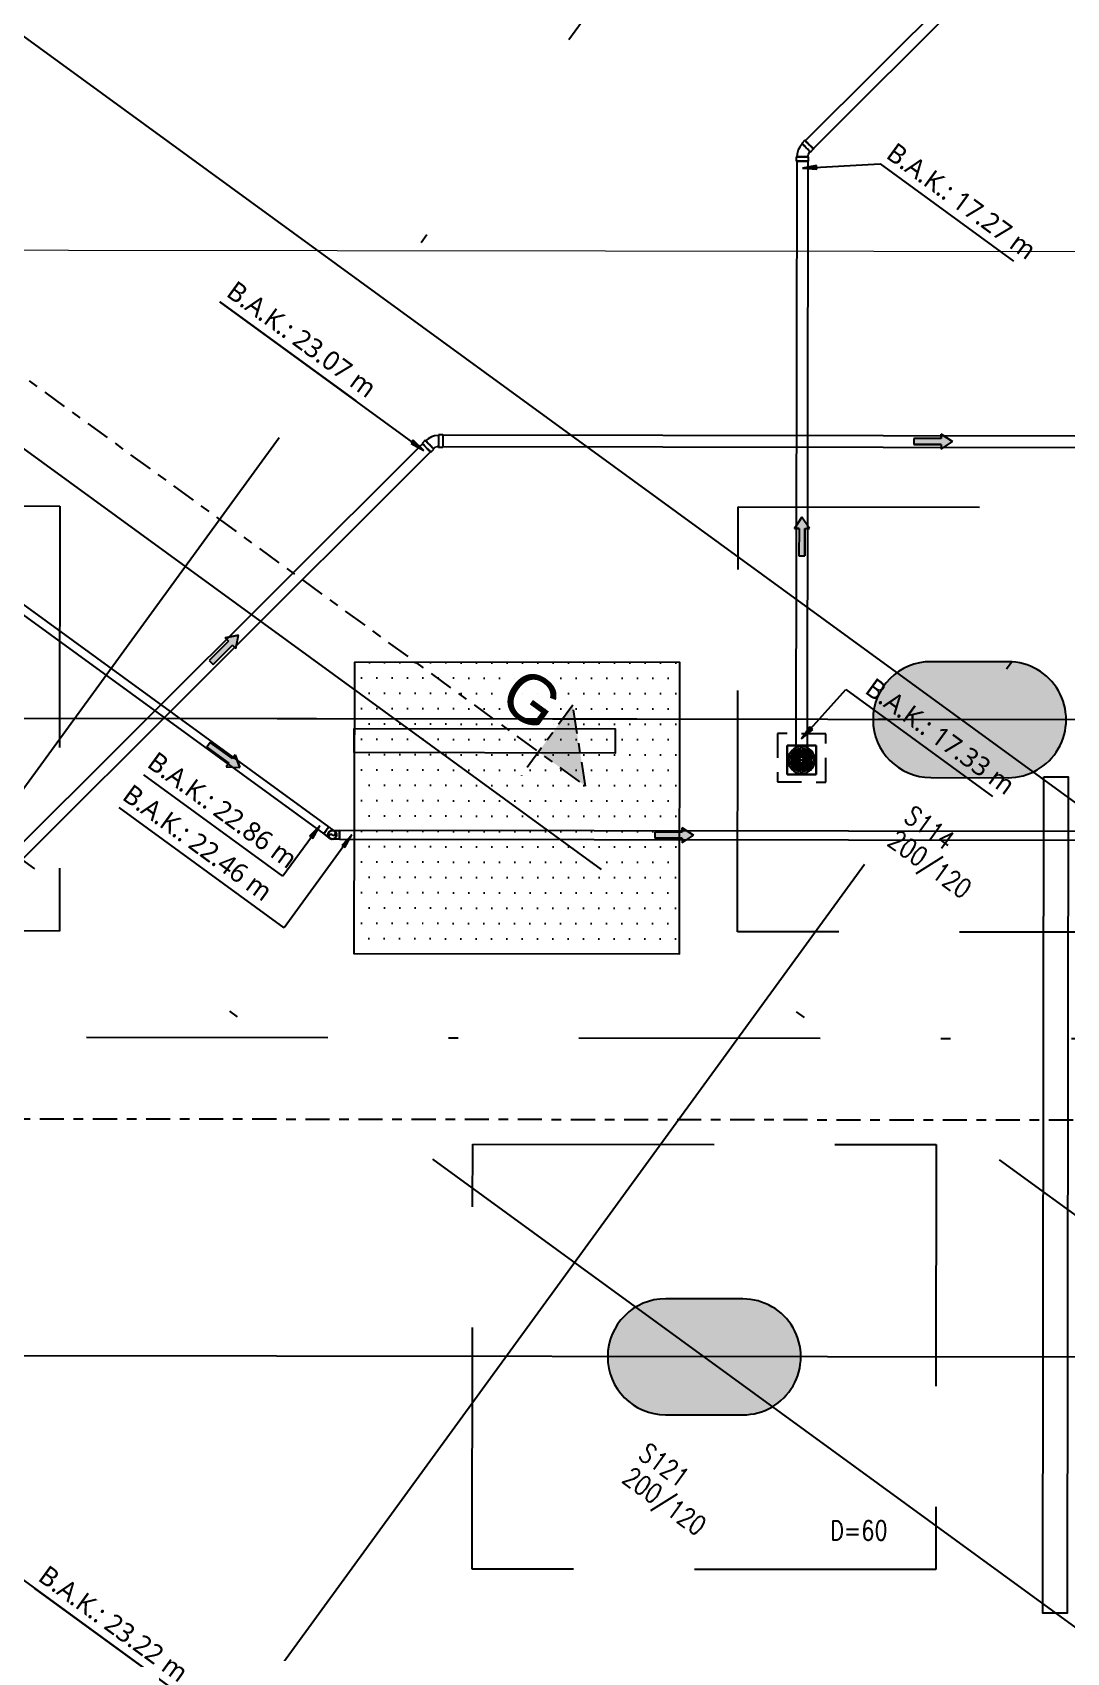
# Model space of a CAD drawing. Header units: millimetres. Extents: x 400382 to 401500, y 4543975 to 4544133.
# Drawn here: x 400798.04 to 400808.75, y 4544073.12 to 4544089.9 of the extents above; entities that cross this region are included whole.
import ezdxf

# ---------------------------------------------------------------- set-up
doc = ezdxf.new("R2010")
doc.units = ezdxf.units.MM
for name, pattern in [('AKS', [3, 2.5, -0.25, 0, -0.25]), ('CENTER', [2, 1.25, -0.25, 0.25, -0.25]), ('CIZGI', [0.4, 0.25, -0.15]), ('DASHDOT2', [0.5, 0.25, -0.125, 0, -0.125]), ('HIDDEN', [0.375, 0.25, -0.125])]:
    doc.linetypes.add(name, pattern=pattern)
doc.layers.add('A-DETL', color=90, linetype='Continuous', lineweight=15)
for name, color, linetype in [('aks prota', 2, 'AKS'), ('kesit tarama prota', 252, 'Continuous'), ('kolon prota', 1, 'Continuous'), ('kolon tarama prota', 252, 'Continuous'), ('lkolon prota', 4, 'Continuous'), ('merdiven prota', 2, 'Continuous'), ('PRT-AL-TUNEL_EKSENI', 14, 'DASHDOT2'), ('PRT-MI-a_fit_drainage', 10, 'Continuous'), ('skesit prota', 7, 'Continuous'), ('st-s_level (kot)', 6, 'Continuous'), ('TARAMA', 8, 'Continuous'), ('temel prota', 6, 'Continuous'), ('tkesit prota', 7, 'Continuous'), ('tkolon prota', 6, 'Continuous')]:
    doc.layers.add(name, color=color, linetype=linetype)
doc.styles.add('Arial', font='Arial.ttf')
doc.styles.add('OLCU', font='romanstw.shx')
doc.styles.add('Segoe UI Light_1', font='', dxfattribs={"height": 200})
doc.styles.add('tkolon', font='romanstw.shx')
doc.styles.get('Segoe UI Light_1').set_extended_font_data('Segoe UI Light')

# ---------------------------------------------------------------- blocks, each defined once
blk = doc.blocks.new('Flow Direction - Flow Direction _25mm_-1035271-_17_70 m  ARA KAT')
at = {"layer": 'TARAMA'}
blk.add_hatch(color=256, dxfattribs=at).paths.add_polyline_path([(0, 0), (-117, -78), (-117, -30), (-400, -30), (-400, 30), (-117, 30), (-117, 78)], flags=0)
for p, q in [((-117, 30), (-400, 30)), ((-400, 30), (-400, -30)), ((-117, 30), (-400, 30)), ((-400, 30), (-400, -30)), ((0, 0), (-117, 78)), ((-117, 78), (-117, 30)), ((-117, 78), (0, 0)), ((-117, 30), (-117, 78)), ((-117, -78), (0, 0)), ((-117, -78), (0, 0)), ((-400, -30), (-117, -30)), ((-117, -30), (-400, -30)), ((-117, -30), (-117, -78)), ((-117, -30), (-117, -78))]:
    blk.add_line(p, q, dxfattribs=at)
blk = doc.blocks.new('17.60 mekanik')
at = {"layer": 'kolon tarama prota'}
for points in [[(139651.5, 63232), (139666.6, 63230.9), (139666.3, 63234.8)], [(139259.9, 62939.4), (139248.9, 62949.8), (139246.6, 62946.6)], [(139651.5, 62641.1), (139662.9, 62651), (139660, 62653.6)], [(139152.5, 62550.7), (139142.1, 62539.8), (139145.3, 62537.4)], [(139185.9, 62541.3), (139175.4, 62530.3), (139178.6, 62528)]]:
    blk.add_hatch(color=256, dxfattribs=at).paths.add_polyline_path(points, flags=0)
for p, q in [((136992.2, 64114.8), (139156.7, 62542.2)), ((139161.9, 62549.4), (136997.4, 64122)), ((139840.4, 63446.6), (139654.4, 63260.5)), ((139662.7, 63252.2), (139848.8, 63438.3)), ((139654, 63260.9), (139650.9, 63257.7)), ((139645.1, 63243.7), (139645.1, 63239.3)), ((139645.6, 63239.3), (139645.6, 62633.6)), ((139651.5, 63232), (139732.1, 63236.5)), ((139657.4, 62633.6), (139657.4, 63239.3)), ((139657.8, 63239.3), (139657.8, 63243.7)), ((139659.9, 63248.7), (139663.1, 63251.9)), ((139732.1, 63236.5), (139870.3, 63136.1)), ((139666.3, 63234.8), (139651.5, 63232)), ((139651.5, 63232), (139666.6, 63230.9)), ((139666.6, 63230.9), (139666.3, 63234.8)), ((139048.5, 63092.9), (139189.3, 62990.7)), ((139259.9, 62939.4), (139048.5, 63092.9)), ((140530.6, 62955.1), (139279.7, 62955.1)), ((139258.4, 62946.3), (138810.4, 62498.3)), ((138818.8, 62490), (139266.8, 62938)), ((139248.9, 62949.8), (139246.6, 62946.6)), ((139246.6, 62946.6), (139259.9, 62939.4)), ((139259.9, 62939.4), (139248.9, 62949.8)), ((139279.7, 62943.3), (140530.6, 62943.3)), ((139651.5, 62641.1), (139697.3, 62692.3)), ((139697.3, 62692.3), (139849.2, 62581.9)), ((139660, 62653.6), (139651.5, 62641.1)), ((139651.5, 62641.1), (139662.9, 62651)), ((139662.9, 62651), (139660, 62653.6)), ((139666.5, 62634.3), (139636.5, 62634.3)), ((139636.5, 62634.3), (139636.5, 62604.3)), ((139636.5, 62604.3), (139636.5, 62634.3)), ((139636.5, 62634.3), (139666.5, 62634.3)), ((139636.5, 62634.3), (139636.5, 62634.3)), ((139645.1, 62633.6), (139645.1, 62629.1)), ((139651, 62633.3), (139651, 62631.3)), ((139651, 62631.3), (139651, 62633.3)), ((139651, 62633.3), (139651, 62633.3)), ((139652, 62631.3), (139652, 62633.3)), ((139652, 62633.3), (139652, 62631.3)), ((139652, 62633.3), (139652, 62633.3)), ((139657.8, 62629.1), (139657.8, 62633.6)), ((139666.5, 62604.3), (139666.5, 62634.3)), ((139666.5, 62634.3), (139666.5, 62604.3)), ((139666.5, 62634.3), (139666.5, 62634.3)), ((139639.5, 62619.8), (139637.5, 62619.8)), ((139637.5, 62619.8), (139639.5, 62619.8)), ((139637.5, 62619.8), (139637.5, 62619.8)), ((139637.5, 62618.8), (139639.5, 62618.8)), ((139639.5, 62618.8), (139637.5, 62618.8)), ((139637.5, 62618.8), (139637.5, 62618.8)), ((139639.5, 62619.8), (139639.5, 62619.8)), ((139639.5, 62618.8), (139639.5, 62618.8)), ((139644, 62619.8), (139642, 62619.8)), ((139642, 62619.8), (139644, 62619.8)), ((139642, 62619.8), (139642, 62619.8)), ((139642, 62618.8), (139644, 62618.8)), ((139644, 62618.8), (139642, 62618.8)), ((139642, 62618.8), (139642, 62618.8)), ((139644, 62619.8), (139644, 62619.8)), ((139644, 62618.8), (139644, 62618.8)), ((139648.5, 62619.8), (139646.5, 62619.8)), ((139646.5, 62619.8), (139648.5, 62619.8)), ((139646.5, 62619.8), (139646.5, 62619.8)), ((139646.5, 62618.8), (139648.5, 62618.8)), ((139648.5, 62618.8), (139646.5, 62618.8)), ((139646.5, 62618.8), (139646.5, 62618.8)), ((139648.5, 62619.8), (139648.5, 62619.8)), ((139648.5, 62618.8), (139648.5, 62618.8)), ((139651, 62631.3), (139651, 62631.3)), ((139651, 62628.8), (139651, 62626.8)), ((139651, 62626.8), (139651, 62628.8)), ((139651, 62628.8), (139651, 62628.8)), ((139651, 62626.8), (139651, 62626.8)), ((139651, 62624.3), (139651, 62622.3)), ((139651, 62622.3), (139651, 62624.3)), ((139651, 62624.3), (139651, 62624.3)), ((139651, 62622.3), (139651, 62622.3)), ((139651, 62616.3), (139651, 62614.3)), ((139651, 62614.3), (139651, 62616.3)), ((139651, 62616.3), (139651, 62616.3)), ((139652, 62631.3), (139652, 62631.3)), ((139652, 62626.8), (139652, 62628.8)), ((139652, 62628.8), (139652, 62626.8)), ((139652, 62628.8), (139652, 62628.8)), ((139652, 62626.8), (139652, 62626.8)), ((139652, 62622.3), (139652, 62624.3)), ((139652, 62624.3), (139652, 62622.3)), ((139652, 62624.3), (139652, 62624.3)), ((139652, 62622.3), (139652, 62622.3)), ((139652, 62614.3), (139652, 62616.3)), ((139652, 62616.3), (139652, 62614.3)), ((139652, 62616.3), (139652, 62616.3)), ((139656.4, 62619.8), (139654.4, 62619.8)), ((139654.4, 62619.8), (139656.4, 62619.8)), ((139654.4, 62619.8), (139654.4, 62619.8)), ((139654.4, 62618.8), (139656.4, 62618.8)), ((139656.4, 62618.8), (139654.4, 62618.8)), ((139654.4, 62618.8), (139654.4, 62618.8)), ((139656.4, 62619.8), (139656.4, 62619.8)), ((139656.4, 62618.8), (139656.4, 62618.8)), ((139661, 62619.8), (139659, 62619.8)), ((139659, 62619.8), (139661, 62619.8)), ((139659, 62619.8), (139659, 62619.8)), ((139659, 62618.8), (139661, 62618.8)), ((139661, 62618.8), (139659, 62618.8)), ((139659, 62618.8), (139659, 62618.8)), ((139661, 62619.8), (139661, 62619.8)), ((139661, 62618.8), (139661, 62618.8)), ((139665.5, 62619.8), (139663.5, 62619.8)), ((139663.5, 62619.8), (139665.5, 62619.8)), ((139663.5, 62619.8), (139663.5, 62619.8)), ((139663.5, 62618.8), (139665.5, 62618.8)), ((139665.5, 62618.8), (139663.5, 62618.8)), ((139663.5, 62618.8), (139663.5, 62618.8)), ((139665.5, 62619.8), (139665.5, 62619.8)), ((139665.5, 62618.8), (139665.5, 62618.8)), ((139114.5, 62498.4), (138970.4, 62603.1)), ((139636.5, 62604.3), (139666.5, 62604.3)), ((139666.5, 62604.3), (139636.5, 62604.3)), ((139636.5, 62604.3), (139636.5, 62604.3)), ((139651, 62614.3), (139651, 62614.3)), ((139651, 62611.8), (139651, 62609.8)), ((139651, 62609.8), (139651, 62611.8)), ((139651, 62611.8), (139651, 62611.8)), ((139651, 62609.8), (139651, 62609.8)), ((139651, 62607.3), (139651, 62605.3)), ((139651, 62605.3), (139651, 62607.3)), ((139651, 62607.3), (139651, 62607.3)), ((139651, 62605.3), (139651, 62605.3)), ((139652, 62614.3), (139652, 62614.3)), ((139652, 62609.8), (139652, 62611.8)), ((139652, 62611.8), (139652, 62609.8)), ((139652, 62611.8), (139652, 62611.8)), ((139652, 62609.8), (139652, 62609.8)), ((139652, 62605.3), (139652, 62607.3)), ((139652, 62607.3), (139652, 62605.3)), ((139652, 62607.3), (139652, 62607.3)), ((139652, 62605.3), (139652, 62605.3)), ((139666.5, 62604.3), (139666.5, 62604.3)), ((139115.9, 62444.9), (138944.9, 62569.1)), ((139152.5, 62550.7), (139114.5, 62498.4)), ((139152.5, 62550.7), (139142.1, 62539.8)), ((139145.3, 62537.4), (139152.5, 62550.7)), ((139185.9, 62541.3), (139115.9, 62444.9)), ((139142.1, 62539.8), (139145.3, 62537.4)), ((140492.6, 62545.7), (139173.1, 62545.7)), ((139173.1, 62541.3), (139173.1, 62545.7)), ((139173.1, 62545.7), (139173.1, 62541.3)), ((139173.1, 62536.8), (139173.1, 62541.3)), ((139173.1, 62541.3), (139173.1, 62536.8)), ((139173.1, 62536.8), (140492.6, 62536.8)), ((139185.9, 62541.3), (139175.4, 62530.3)), ((139178.6, 62528), (139185.9, 62541.3)), ((139175.4, 62530.3), (139178.6, 62528)), ((138807.5, 61797.7), (138999.7, 61658)), ((138999.7, 61658), (138858.6, 61760.5))]:
    blk.add_line(p, q, dxfattribs=at)
at = {"layer": 'kolon tarama prota', "extrusion": (-1.86502e-15, 3.89054e-07, 1)}
for p, q in [((139279.7, 62955.6, 0), (139275.2, 62955.6, 0)), ((139261.2, 62949.8, 0), (139258.1, 62946.6, 0)), ((139267.1, 62937.6, 0), (139270.3, 62940.8, 0)), ((139275.2, 62942.8, 0), (139279.7, 62942.8, 0))]:
    blk.add_line(p, q, dxfattribs=at)
at = {"layer": 'kolon tarama prota', "extrusion": (0, 0, -1)}
for p, q in [((139159.3, 62545.8), (139159.3, 62545.8)), ((139159.3, 62545.8), (139159.3, 62545.8)), ((139173.1, 62541.3), (139173.1, 62541.3)), ((139173.1, 62541.3), (139173.1, 62541.3))]:
    blk.add_line(p, q, dxfattribs=at)
at = {"layer": 'kolon tarama prota', "flags": 128}
for points in [[(139651.4, 63257.3), (139648.7, 63253.9), (139647.2, 63251.1)], [(139647.2, 63251.1), (139646, 63247), (139645.8, 63243.7)], [(139657.2, 63243.7), (139657.7, 63246.4), (139657.8, 63246.7)], [(139657.8, 63246.7), (139659.2, 63249), (139659.4, 63249.2)], [(139645.8, 62619.3), (139645.8, 62619.8), (139645.8, 62621.1), (139645.8, 62623.3), (139645.8, 62626), (139645.8, 62629), (139645.8, 62629.1)], [(139645.8, 62619.3), (139646.2, 62621.6), (139647.6, 62623.5), (139649.5, 62624.7), (139651.5, 62625)], [(139651.5, 62613.6), (139649.2, 62614), (139647.3, 62615.4), (139646.1, 62617.4), (139645.8, 62619.3)], [(139651.5, 62625), (139653.7, 62624.5), (139655.6, 62623.2), (139656.8, 62621.2), (139657.2, 62619.3)], [(139657.2, 62619.3), (139656.7, 62617), (139655.4, 62615.1), (139653.4, 62613.9), (139651.5, 62613.6)], [(139657.2, 62629.1), (139657.2, 62626.1), (139657.2, 62623.4), (139657.2, 62621.2), (139657.2, 62619.8), (139657.2, 62619.3), (139657.2, 62619.3)]]:
    blk.add_lwpolyline(points, dxfattribs=at)
at = {"layer": 'kolon tarama prota', "extrusion": (-1.86502e-15, 3.89054e-07, 1), "elevation": 0, "flags": 128}
for points in [[(139267.9, 62953.5), (139264.2, 62951.4), (139261.7, 62949.3)], [(139275.2, 62954.9), (139271, 62954.4), (139267.9, 62953.5)], [(139269.8, 62941.2), (139272, 62942.8), (139272.3, 62942.9)], [(139272.3, 62942.9), (139274.9, 62943.5), (139275.2, 62943.5)]]:
    blk.add_lwpolyline(points, dxfattribs=at)
at = {"layer": 'kolon tarama prota', "extrusion": (0, 0, -1), "flags": 128}
for points in [[(-139168.1, 62544.9), (-139167.7, 62545.2), (-139166.6, 62546), (-139164.9, 62547.2), (-139162.9, 62548.7), (-139161.9, 62549.4)], [(-139156.7, 62542.2), (-139158.8, 62540.6), (-139160.7, 62539.3), (-139162.1, 62538.3), (-139162.8, 62537.8), (-139162.8, 62537.7)], [(-139161.9, 62543.9), (-139161.1, 62542), (-139161.2, 62540), (-139162.2, 62538.2), (-139162.8, 62537.7)], [(-139168.1, 62544.9), (-139166.2, 62545.7), (-139164.2, 62545.5), (-139162.4, 62544.5), (-139161.9, 62543.9)], [(-139162.8, 62537.7), (-139164.7, 62536.9), (-139166.8, 62537), (-139168.5, 62538.1), (-139169.1, 62538.7)], [(-139165.5, 62545.7), (-139165.9, 62545.7), (-139167.3, 62545.7), (-139169.4, 62545.7), (-139171.9, 62545.7), (-139173.1, 62545.7)], [(-139173.1, 62536.8), (-139170.4, 62536.8), (-139168.1, 62536.8), (-139166.4, 62536.8), (-139165.6, 62536.8), (-139165.5, 62536.8)], [(-139169.1, 62538.7), (-139169.8, 62540.6), (-139169.7, 62542.6), (-139168.7, 62544.4), (-139168.1, 62544.9)]]:
    blk.add_lwpolyline(points, dxfattribs=at)
at = {"layer": 'kolon tarama prota'}
for centre, radius, start, end in [((139651.5, 62619.3), 14, 92.0467, 177.9533), ((139651.5, 62619.3), 14, 92.0467, 177.9533), ((139651.5, 62619.3), 14, 2.0467, 87.9533), ((139651.5, 62619.3), 14, 2.0467, 87.9533), ((139651.5, 62619.3), 14, 182.0467, 267.9533), ((139651.5, 62619.3), 14, 182.0467, 267.9533), ((139651.5, 62619.3), 12, 92.388, 177.612), ((139651.5, 62619.3), 12, 92.388, 177.612), ((139651.5, 62619.3), 12, 182.388, 267.612), ((139651.5, 62619.3), 12, 182.388, 267.612), ((139651.5, 62619.3), 10, 90, 270), ((139651.5, 62619.3), 10, 90, 270), ((139651.5, 62619.3), 9.5, 93.017, 176.983), ((139651.5, 62619.3), 9.5, 93.017, 176.983), ((139651.5, 62619.3), 9.5, 183.017, 266.983), ((139651.5, 62619.3), 9.5, 183.017, 266.983), ((139651.5, 62619.3), 9, 90, 270), ((139651.5, 62619.3), 9, 90, 270), ((139651.5, 62619.3), 7.5, 93.8226, 176.1774), ((139651.5, 62619.3), 7.5, 93.8226, 176.1774), ((139651.5, 62619.3), 7.5, 183.8226, 266.1774), ((139651.5, 62619.3), 7.5, 183.8226, 266.1774), ((139651.5, 62619.3), 6.38, 90, 270), ((139651.5, 62619.3), 6.38, 90, 270), ((139651.5, 62619.3), 5.9, 144, 324), ((139651.5, 62619.3), 5.72, 90, 270), ((139651.5, 62619.3), 5, 95.7392, 174.2608), ((139651.5, 62619.3), 5, 95.7392, 174.2608), ((139651.5, 62619.3), 5, 90, 270), ((139651.5, 62619.3), 5, 90, 270), ((139651.5, 62619.3), 5, 185.7392, 264.2608), ((139651.5, 62619.3), 5, 185.7392, 264.2608), ((139651.5, 62619.3), 5.9, 324, 144), ((139649.7, 62616.9), 2.95, 54, 234), ((139651.5, 62619.3), 3, 99.5941, 170.4059), ((139651.5, 62619.3), 3, 99.5941, 170.4059), ((139651.5, 62619.3), 3, 189.5941, 260.4059), ((139651.5, 62619.3), 3, 189.5941, 260.4059), ((139651.5, 62619.3), 10, 270, 90), ((139651.5, 62619.3), 10, 270, 90), ((139651.5, 62619.3), 9, 270, 90), ((139651.5, 62619.3), 9, 270, 90), ((139651.5, 62619.3), 6.38, 270, 90), ((139651.5, 62619.3), 6.38, 270, 90), ((139651.5, 62619.3), 5.71, 270, 90), ((139651.5, 62619.3), 5, 270, 90), ((139651.5, 62619.3), 5, 270, 90), ((139653.2, 62621.7), 2.95, 234, 54), ((139651.5, 62619.3), 12, 2.388, 87.612), ((139651.5, 62619.3), 12, 2.388, 87.612), ((139651.5, 62619.3), 9.5, 3.017, 86.983), ((139651.5, 62619.3), 9.5, 3.017, 86.983), ((139651.5, 62619.3), 7.5, 3.8226, 86.1774), ((139651.5, 62619.3), 7.5, 3.8226, 86.1774), ((139651.5, 62619.3), 5, 5.7392, 84.2608), ((139651.5, 62619.3), 5, 5.7392, 84.2608), ((139651.5, 62619.3), 3, 9.5941, 80.4059), ((139651.5, 62619.3), 3, 9.5941, 80.4059), ((139651.5, 62619.3), 5, 275.7392, 354.2608), ((139651.5, 62619.3), 3, 279.5941, 350.4059), ((139651.5, 62619.3), 9.5, 273.017, 356.983), ((139651.5, 62619.3), 7.5, 273.8226, 356.1774), ((139651.5, 62619.3), 14, 272.0467, 357.9533), ((139651.5, 62619.3), 12, 272.388, 357.612), ((139651.5, 62619.3), 3, 279.5941, 350.4059), ((139651.5, 62619.3), 5, 275.7392, 354.2608), ((139651.5, 62619.3), 7.5, 273.8226, 356.1774), ((139651.5, 62619.3), 9.5, 273.017, 356.983), ((139651.5, 62619.3), 12, 272.388, 357.612), ((139651.5, 62619.3), 14, 272.0467, 357.9533), ((139165.5, 62541.3), 4.44, 144, 324), ((139165.5, 62541.3), 4.44, 324, 144), ((139164.2, 62539.5), 2.22, 54, 234), ((139166.8, 62543.1), 2.22, 234, 54)]:
    blk.add_arc(centre, radius, start, end, dxfattribs=at)
at = {"layer": 'kolon tarama prota', "extrusion": (0, 0, -1)}
for start, end in [(216, 36), (0, 180), (180, 0), (36, 216)]:
    blk.add_arc((-139165.5, 62541.3), 4.44, start, end, dxfattribs=at)
at = {"layer": 'kolon tarama prota'}
for centre, major_axis, ratio, start_param, end_param in [((139655.4, 63253.2), (-4.51, 4.51), 0.01, 3.145735, 6.287327), ((139655.4, 63253.2), (-4.51, 4.51), 0.01, 0.004142, 3.145735), ((139655.4, 63253.2), (-4.04, 4.04), 0.01, 0.004142, 3.145735), ((139655.4, 63253.2), (-4.04, 4.04), 0.01, 3.145735, 6.287327), ((139658.5, 63256.4), (-4.51, 4.51), 0.01, 3.145735, 6.287327), ((139658.5, 63256.4), (-4.51, 4.51), 0.01, 0.004142, 3.145735), ((139658.5, 63256.4), (-4.17, 4.17), 0.01, 0, 1.570796), ((139658.5, 63256.4), (-4.17, 4.17), 0.01, 4.712389, 6.283185), ((139658.5, 63256.4), (-4.17, 4.17), 0.01, 1.570796, 3.141593), ((139658.5, 63256.4), (-4.17, 4.17), 0.01, 3.141593, 4.712389), ((139651.5, 63243.7), (-6.38, 0), 0.01, 3.137451, 6.279043), ((139651.5, 63243.7), (-6.38, 0), 0.01, 6.279043, 9.420636), ((139651.5, 63239.3), (-6.38, 0), 0.01, 3.137451, 6.279043), ((139651.5, 63239.3), (-6.38, 0), 0.01, 6.279043, 9.420636), ((139651.5, 63239.3), (5.9, 0), 0.01, 1.570796, 3.141593), ((139651.5, 63239.3), (5.9, 0), 0.01, 3.141593, 4.712389), ((139651.5, 63243.7), (-5.71, 0), 0.01, 6.279043, 9.420636), ((139651.5, 63243.7), (-5.71, 0), 0.01, 3.137451, 6.279043), ((139651.5, 63239.3), (5.9, 0), 0.01, 0, 1.570796), ((139651.5, 63239.3), (5.9, 0), 0.01, 4.712389, 6.283185), ((139279.7, 62949.2), (0, 5.9), 0.01, 0, 1.570796), ((139279.7, 62949.2), (0, 5.9), 0.01, 4.712389, 6.283185), ((139262.6, 62942.1), (-4.17, 4.17), 0.01, 0, 1.570796), ((139262.6, 62942.1), (-4.17, 4.17), 0.01, 4.712389, 6.283185), ((139262.6, 62942.1), (-4.17, 4.17), 0.01, 3.141593, 4.712389), ((139262.6, 62942.1), (-4.17, 4.17), 0.01, 1.570796, 3.141593), ((139279.7, 62949.2), (0, 5.9), 0.01, 1.570796, 3.141593), ((139279.7, 62949.2), (0, 5.9), 0.01, 3.141593, 4.712389), ((139651.5, 62633.6), (-6.38, 0), 0.01, 4.712389, 7.853982), ((139651.5, 62633.6), (5.9, 0), 0.01, 1.570796, 3.141593), ((139651.5, 62633.6), (5.9, 0), 0.01, 3.141593, 4.712389), ((139651.5, 62633.6), (5.9, 0), 0.01, 0, 1.570796), ((139651.5, 62633.6), (5.9, 0), 0.01, 4.712389, 6.283185), ((139651.5, 62633.6), (6.38, 0), 0.01, 4.712389, 7.853982), ((139651.5, 62629.1), (-6.38, 0), 0.01, 4.712389, 7.853982), ((139651.5, 62629.1), (-5.71, 0), 0.01, 4.712389, 7.853982), ((139651.5, 62629.1), (5.71, 0), 0.01, 4.712389, 7.853982), ((139651.5, 62629.1), (-6.38, 0), 0.01, 1.570796, 4.712389), ((139159.3, 62545.8), (2.61, 3.6), 0.000001, 5.497787, 10.995574), ((139159.3, 62545.8), (2.61, 3.6), 0.000001, 4.712389, 5.497787), ((139159.3, 62545.8), (2.61, 3.6), 0.000001, 2.356194, 4.712389)]:
    blk.add_ellipse(centre, major_axis=major_axis, ratio=ratio, start_param=start_param, end_param=end_param, dxfattribs=at)
at = {"layer": 'kolon tarama prota', "extrusion": (-1.86502e-15, 3.89054e-07, 1)}
for centre, major_axis, start_param, end_param in [((139275.2, 62949.2, 0), (0, 6.38, 0), 0.004142, 3.145735), ((139275.2, 62949.2, 0), (0, 6.38, 0), 3.145735, 6.287327), ((139275.2, 62949.2, 0), (0, 5.71, 0), 3.145735, 6.287327), ((139275.2, 62949.2, 0), (0, 5.71, 0), 0.004142, 3.145735), ((139279.7, 62949.2, 0), (0, 6.38, 0), 0.004142, 3.145735), ((139279.7, 62949.2, 0), (0, 6.38, 0), 3.145735, 6.287327), ((139262.6, 62942.1, 0), (-4.51, 4.51, 0), 6.279043, 9.420636), ((139262.6, 62942.1, 0), (-4.51, 4.51, 0), 3.137451, 6.279043), ((139265.7, 62945.3, 0), (-4.51, 4.51, 0), 3.137451, 6.279043), ((139265.7, 62945.3, 0), (-4.51, 4.51, 0), 6.279043, 9.420636), ((139265.7, 62945.3, 0), (-4.04, 4.04, 0), 3.137451, 6.279043), ((139265.7, 62945.3, 0), (-4.04, 4.04, 0), 6.279043, 9.420636)]:
    blk.add_ellipse(centre, major_axis=major_axis, ratio=0.01, start_param=start_param, end_param=end_param, dxfattribs=at)
at = {"layer": 'kolon tarama prota', "xscale": 0.1, "yscale": 0.1, "zscale": 0.1}
for p in [(139807.2, 62949.2), (139539.6, 62541.3)]:
    blk.add_blockref('Flow Direction - Flow Direction _25mm_-1035271-_17_70 m  ARA KAT', p, dxfattribs=at)
for p, rotation in [((139651.5, 62870.7), 89.99999999999984), ((139068.3, 62747.8), 44.99999999999975), ((139069.7, 62610.9), 324.0000034150935)]:
    blk.add_blockref('Flow Direction - Flow Direction _25mm_-1035271-_17_70 m  ARA KAT', p, dxfattribs=dict(at, rotation=rotation))
at = {"layer": 'kolon tarama prota', "char_height": 20, "attachment_point": 1, "rotation": 324, "line_spacing_factor": 1.142579, "style": 'Segoe UI Light_1'}
for s, insert, width in [('B.A.K.: 17.27 m', (139748.7, 63259.8), 206.621), ('B.A.K.: 23.07 m', (139065.6, 63115.9), 212.654), ('B.A.K.: 17.33 m', (139727.4, 62705.7), 207.124), ('B.A.K.: 22.86 m', (138984.2, 62628.4), 213.157), ('B.A.K.: 22.46 m', (138958.5, 62594.6), 213.66), ('B.A.K.: 23.22 m', (138872.3, 61785.9), 213.157)]:
    blk.add_mtext(s, dxfattribs=dict(at, insert=insert, width=width))
blk = doc.blocks.new('YER SUZGECI_20x20')
at = {"color": 2}
blk.add_lwpolyline([(-20, 0), (0, 0), (0, 20), (-20, 20)], close=True, dxfattribs=at)
for points in [[(0, 20), (-20, 0)], [(-20, 20), (0, 0)]]:
    blk.add_lwpolyline(points, dxfattribs=at)
blk.add_circle((-10, 10), 7, dxfattribs=at)

msp = doc.modelspace()

# ---------------------------------------------------------------- hatches: boundary and pattern name
at = {"layer": 'kesit tarama prota'}
h = msp.add_hatch(color=256, dxfattribs=at)
h.dxf.hatch_style = 1
h.paths.add_polyline_path([(400803.631, 4544082.932), (400803.763, 4544082.093), (400803.278, 4544082.447)])
at = {"layer": 'kolon tarama prota'}
h = msp.add_hatch(dxfattribs=at)
h.set_pattern_fill('DOTS', color=2, scale=0.1, angle=-0.0715)
h.set_pattern_definition([(359.928458, (399108.95614, 4543658.28852), (0.079573161, 0.158650765), [0, -0.15875])])
h.paths.add_polyline_path([(400804.741, 4544083.372), (400801.37, 4544083.376), (400801.366, 4544080.359), (400804.737, 4544080.355)])
h = msp.add_hatch(color=256, dxfattribs=at)
h.dxf.hatch_style = 1
edge = h.paths.add_edge_path()
edge.add_arc((400807.341, 4544082.781), 0.6, 89.9285, 269.9285)
edge.add_line((400807.34, 4544082.181), (400808.14, 4544082.18))
edge.add_arc((400808.141, 4544082.78), 0.6, 269.9285, 449.9285)
edge.add_line((400808.142, 4544083.38), (400807.342, 4544083.381))
h = msp.add_hatch(color=256, dxfattribs=at)
h.dxf.hatch_style = 1
edge = h.paths.add_edge_path()
edge.add_arc((400804.593, 4544076.185), 0.6, 89.9285, 269.9285)
edge.add_line((400804.593, 4544075.585), (400805.393, 4544075.584))
edge.add_arc((400805.393, 4544076.184), 0.6, 269.9285, 449.9285)
edge.add_line((400805.394, 4544076.784), (400804.594, 4544076.785))

# ---------------------------------------------------------------- linework, layer by layer
at = {"layer": 'A-DETL', "color": 1, "lineweight": 5}
msp.add_lwpolyline([(400720.575, 4544087.739), (400879.024, 4544087.542)], dxfattribs=at)
at = {"layer": 'aks prota', "ltscale": 10}
for p, q in [((400834.128, 4544063.498), (400758.693, 4544118.449)), ((400828.258, 4544063.505), (400756.661, 4544115.66)), ((400828.258, 4544063.505), (400756.661, 4544115.66)), ((400822.389, 4544063.512), (400754.63, 4544112.871)), ((400785.87, 4544065.494), (400813.367, 4544103.241)), ((400785.87, 4544065.494), (400813.367, 4544103.241)), ((400791.932, 4544061.078), (400819.429, 4544098.825)), ((400791.932, 4544061.078), (400819.429, 4544098.825)), ((400882.918, 4544082.687), (400716.999, 4544082.894)), ((400864.496, 4544082.71), (400741.083, 4544082.864)), ((400882.91, 4544076.087), (400716.991, 4544076.294))]:
    msp.add_line(p, q, dxfattribs=at)
at = {"layer": 'kolon prota', "color": 1}
for points in [[(400807.342, 4544083.381, 1), (400807.34, 4544082.181), (400808.14, 4544082.18, 1), (400808.142, 4544083.38)], [(400804.594, 4544076.785, 1), (400804.593, 4544075.585), (400805.393, 4544075.584, 1), (400805.394, 4544076.784)]]:
    msp.add_lwpolyline(points, format="xyb", close=True, dxfattribs=at)
at = {"layer": 'PRT-AL-TUNEL_EKSENI', "ltscale": 10}
msp.add_line((400716.995, 4544079.594), (400882.914, 4544079.387), dxfattribs=at)
at = {"layer": 'PRT-MI-a_fit_drainage', "color": 2, "linetype": 'CIZGI'}
msp.add_lwpolyline([(400806.252, 4544082.635), (400805.752, 4544082.636), (400805.751, 4544082.136), (400806.251, 4544082.135)], close=True, dxfattribs=at)
at = {"layer": 'skesit prota', "linetype": 'CENTER', "ltscale": 0.2}
for p, q in [((400803.631, 4544082.932), (400803.101, 4544082.204)), ((400803.763, 4544082.093), (400803.631, 4544082.932))]:
    msp.add_line(p, q, dxfattribs=at)
for points in [[(400755.487, 4544117.26), (400803.763, 4544082.093)], [(400755.487, 4544117.26), (400803.763, 4544082.093)], [(400712.313, 4544078.757), (400879.094, 4544078.548)]]:
    msp.add_lwpolyline(points, dxfattribs=at)
at = {"layer": 'temel prota', "linetype": 'HIDDEN', "ltscale": 10}
for points in [[(400793.52, 4544084.998), (400798.32, 4544084.992), (400798.315, 4544080.592), (400793.515, 4544080.598)], [(400805.344, 4544084.984), (400810.144, 4544084.978), (400810.138, 4544080.578), (400805.338, 4544080.584)], [(400802.596, 4544078.387), (400807.396, 4544078.381), (400807.391, 4544073.981), (400802.591, 4544073.987)]]:
    msp.add_lwpolyline(points, close=True, dxfattribs=at)
at = {"layer": 'temel prota'}
for points in [[(400801.37, 4544083.376), (400801.366, 4544080.359), (400804.737, 4544080.355), (400804.741, 4544083.372)], [(400801.369, 4544082.689), (400804.071, 4544082.685), (400804.071, 4544082.435), (400801.369, 4544082.439)], [(400808.511, 4544082.19), (400808.761, 4544082.19), (400808.751, 4544073.529), (400808.501, 4544073.53)]]:
    msp.add_lwpolyline(points, close=True, dxfattribs=at)

# ---------------------------------------------------------------- block references
at = {"layer": 'merdiven prota', "xscale": 0.01, "yscale": 0.01, "zscale": 0.01, "rotation": 359.9284577011093}
msp.add_blockref('17.60 mekanik', (399408.706, 4543457.914), dxfattribs=at)
at = {"layer": 'PRT-MI-a_fit_drainage', "color": 2, "xscale": 0.01, "yscale": 0.01, "zscale": 0.01, "rotation": 179.9284577011076}
msp.add_blockref('YER SUZGECI_20x20', (400805.902, 4544082.463), dxfattribs=at)

# ---------------------------------------------------------------- texts
at = {"layer": 'lkolon prota', "style": 'tkolon', "width": 0.8}
for p in [(400806.879, 4544081.49), (400804.131, 4544074.894)]:
    msp.add_text('200/120', height=0.2, rotation=323.9285, dxfattribs=at).set_placement(p)
at = {"layer": 'st-s_level (kot)', "color": 6, "style": 'OLCU', "width": 0.8}
msp.add_attdef('D=60', (400806.296, 4544074.287), '', height=0.2, rotation=359.9285, dxfattribs=at)
at = {"layer": 'tkesit prota', "style": 'Arial'}
msp.add_text('G', height=0.5, rotation=323.9285, dxfattribs=at).set_placement((400802.84, 4544082.952))
at = {"layer": 'tkolon prota', "style": 'tkolon', "width": 0.8}
for s, p in [('S114', (400807.046, 4544081.74)), ('S121', (400804.298, 4544075.143))]:
    msp.add_text(s, height=0.2, rotation=323.9285, dxfattribs=at).set_placement(p)

doc.saveas('drawing.dxf')
